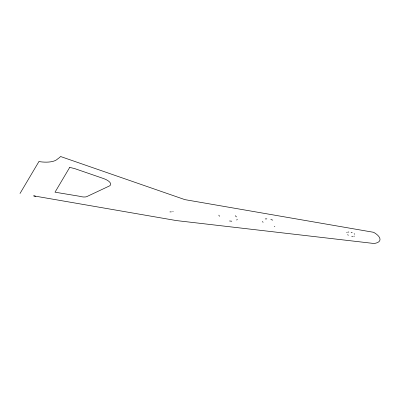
<?xml version="1.0" encoding="UTF-8"?>
<svg xmlns="http://www.w3.org/2000/svg" width="400" height="400" viewBox="0 0 400 400"><rect width="100%" height="100%" fill="white"/><g stroke="black" fill="none" stroke-linecap="round" stroke-linejoin="round"><path stroke-width="0.6" d="M20 193.5L39.055 161.335L40.425 161.79A25.31 10.375 15.8 0 0 57.665 158.91A65.27 26.755 15.8 0 0 60.575 156.515L184.875 199.63L373.575 232.295A16.57 6.795 15.8 0 1 373.925 243.485L176.495 220.595L33.65 195.865L35.615 196.295M236.72 220.08L237.275 219.175M346.67 232.62L347.17 232.29M172.69 211.64L173.23 211.46M353.735 236.305L354.485 236.1M171.41 211.87L169.9 211.915M347.92 232.085L348.87 232.025M265.205 218.93L266.9 218.865M274.24 226.355L274.865 226.33M351.705 236.275L352.79 236.365M229.505 220.98L231.835 221.215M351.095 232.345L352.22 232.7M270.795 219.49L272.735 220.14M347.545 234.7L348.41 235.23M354.11 233.685L354.75 234.25M235.215 215.71L236.5 216.915M262.505 221.42L263.08 222.385M218.805 215.135L219.505 216.315M69.71 167.39L55.02 192.185L79.485 196.26A7.99 3.275 15.8 0 0 87.79 196.14L109.535 185.91A9.685 3.97 15.8 0 0 103.72 178.61L74.695 168.605L69.71 167.39"/></g></svg>
